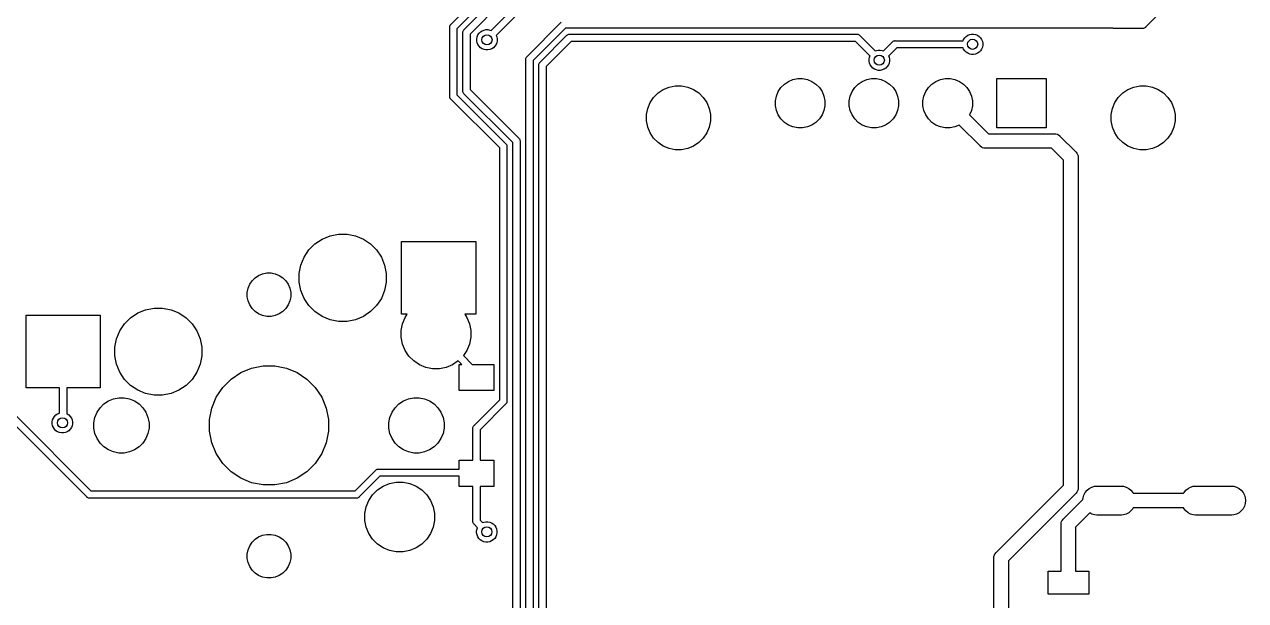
# Model space of a CAD drawing. Extents: x 70 to 347, y -163 to -55.
# Drawn here: x 305.08 to 347.12, y -111.51 to -91.69 of the extents above; entities that cross this region are included whole.
import ezdxf

# ---------------------------------------------------------------- set-up
doc = ezdxf.new("R2010")
doc.units = 0
doc.layers.add('BLACK', color=7, linetype='CONTINUOUS')

msp = doc.modelspace()

# ---------------------------------------------------------------- linework, layer by layer
at = {"layer": 'BLACK', "linetype": 'CONTINUOUS'}
for p, q in [((346.758, -88.7027), (343.677, -91.784)), ((319.761, -91.691), (321.189, -90.2632)), ((321.334, -90.4722), (319.97, -91.8355)), ((320.211, -91.8774), (321.376, -90.7132)), ((321.52, -90.9223), (320.42, -92.0219)), ((321.146, -91.897), (321.88, -91.1632)), ((322.025, -91.3723), (321.323, -92.0738)), ((322.381, -92.7889), (323.557, -91.6132)), ((319.72, -91.7837), (319.721, -91.7759)), ((319.72, -91.7898), (319.72, -91.7837)), ((319.72, -94.1599), (319.72, -91.7898)), ((319.721, -91.7759), (319.722, -91.7592)), ((319.722, -91.7592), (319.723, -91.7552)), ((319.723, -91.7552), (319.729, -91.7356)), ((319.729, -91.7356), (319.741, -91.7139)), ((319.741, -91.7139), (319.753, -91.6997)), ((319.753, -91.6997), (319.757, -91.6949)), ((319.753, -91.6997), (319.753, -91.6997)), ((319.757, -91.6949), (319.761, -91.691)), ((319.97, -91.8355), (319.97, -94.1143)), ((320.17, -91.9701), (320.172, -91.9456)), ((320.17, -91.9762), (320.17, -91.9701)), ((320.17, -93.9735), (320.17, -91.9762)), ((320.172, -91.9456), (320.179, -91.922)), ((320.179, -91.922), (320.191, -91.9003)), ((320.191, -91.9003), (320.203, -91.8861)), ((320.203, -91.8861), (320.207, -91.8813)), ((320.203, -91.8861), (320.203, -91.8861)), ((320.207, -91.8813), (320.211, -91.8774)), ((320.42, -92.0219), (320.42, -93.9279)), ((320.667, -92.1146), (320.693, -92.0509)), ((320.693, -92.0509), (320.732, -91.9936)), ((320.732, -91.9936), (320.78, -91.9448)), ((320.78, -91.9448), (320.838, -91.9065)), ((320.838, -91.9065), (320.901, -91.8802)), ((320.901, -91.8802), (320.969, -91.8667)), ((320.969, -91.8667), (321.038, -91.8667)), ((321.038, -91.8667), (321.105, -91.8802)), ((321.105, -91.8802), (321.146, -91.897)), ((321.323, -92.0738), (321.34, -92.1146)), ((323.702, -91.8223), (322.59, -92.9334)), ((322.831, -92.9883), (323.756, -92.0632)), ((342.569, -91.8223), (323.702, -91.8223)), ((323.756, -92.0632), (323.76, -92.0585)), ((323.76, -92.0585), (323.77, -92.0509)), ((323.77, -92.0509), (323.779, -92.0428)), ((323.779, -92.0428), (323.801, -92.0312)), ((323.801, -92.0312), (323.825, -92.0241)), ((323.825, -92.0241), (323.843, -92.0223)), ((323.843, -92.0223), (323.849, -92.0217)), ((323.843, -92.0223), (323.843, -92.0223)), ((323.849, -92.0217), (323.855, -92.0223)), ((323.855, -92.0223), (333.438, -92.0223)), ((333.438, -92.0223), (333.444, -92.0217)), ((333.444, -92.0217), (333.45, -92.0223)), ((333.45, -92.0223), (333.45, -92.0223)), ((333.45, -92.0223), (333.468, -92.0241)), ((333.468, -92.0241), (333.471, -92.025)), ((333.471, -92.025), (333.738, -92.025)), ((333.738, -92.025), (333.744, -92.0244)), ((333.744, -92.0244), (333.75, -92.025)), ((333.75, -92.025), (333.75, -92.025)), ((333.75, -92.025), (333.768, -92.0268)), ((333.768, -92.0268), (333.792, -92.034)), ((333.792, -92.034), (333.814, -92.0456)), ((333.814, -92.0456), (333.833, -92.0612)), ((333.833, -92.0612), (333.837, -92.066)), ((333.837, -92.066), (334.37, -92.5988)), ((337.503, -92.1004), (337.56, -92.0621)), ((337.56, -92.0621), (337.624, -92.0357)), ((337.624, -92.0357), (337.692, -92.0223)), ((337.692, -92.0223), (337.761, -92.0223)), ((337.761, -92.0223), (337.828, -92.0357)), ((337.828, -92.0357), (337.892, -92.0621)), ((337.892, -92.0621), (337.949, -92.1004)), ((342.572, -91.8232), (342.569, -91.8223)), ((342.59, -91.825), (342.572, -91.8232)), ((342.596, -91.8256), (342.59, -91.825)), ((342.59, -91.825), (342.59, -91.825)), ((342.603, -91.825), (342.596, -91.8256)), ((343.578, -91.825), (342.603, -91.825)), ((343.584, -91.8256), (343.578, -91.825)), ((343.59, -91.825), (343.584, -91.8256)), ((343.608, -91.8232), (343.59, -91.825)), ((343.59, -91.825), (343.59, -91.825)), ((343.632, -91.816), (343.608, -91.8232)), ((343.654, -91.8044), (343.632, -91.816)), ((343.673, -91.7888), (343.654, -91.8044)), ((343.677, -91.784), (343.673, -91.7888)), ((320.653, -92.1822), (320.667, -92.1146)), ((320.653, -92.2512), (320.653, -92.1822)), ((320.667, -92.3188), (320.653, -92.2512)), ((320.693, -92.3825), (320.667, -92.3188)), ((320.732, -92.4398), (320.693, -92.3825)), ((320.78, -92.4886), (320.732, -92.4398)), ((320.838, -92.5269), (320.78, -92.4886)), ((321.227, -92.4886), (321.169, -92.5269)), ((321.275, -92.4398), (321.227, -92.4886)), ((321.314, -92.3825), (321.275, -92.4398)), ((321.34, -92.3188), (321.314, -92.3825)), ((321.34, -92.1146), (321.353, -92.1822)), ((321.353, -92.2512), (321.34, -92.3188)), ((321.353, -92.1822), (321.353, -92.2512)), ((323.901, -92.2723), (323.04, -93.1328)), ((333.419, -92.2723), (323.901, -92.2723)), ((333.422, -92.2732), (333.419, -92.2723)), ((333.44, -92.275), (333.422, -92.2732)), ((333.446, -92.2756), (333.44, -92.275)), ((333.44, -92.275), (333.44, -92.275)), ((333.453, -92.275), (333.446, -92.2756)), ((333.692, -92.275), (333.453, -92.275)), ((334.193, -92.7756), (333.692, -92.275)), ((334.655, -92.5988), (334.966, -92.2882)), ((335.11, -92.4973), (334.832, -92.7756)), ((334.966, -92.2882), (334.97, -92.2835)), ((334.97, -92.2835), (334.979, -92.2756)), ((334.979, -92.2756), (334.989, -92.2678)), ((334.989, -92.2678), (335.011, -92.2562)), ((335.011, -92.2562), (335.034, -92.2491)), ((335.034, -92.2491), (335.052, -92.2473)), ((335.052, -92.2473), (335.059, -92.2467)), ((335.052, -92.2473), (335.052, -92.2473)), ((335.059, -92.2467), (335.065, -92.2473)), ((335.065, -92.2473), (337.399, -92.2473)), ((337.399, -92.4973), (335.11, -92.4973)), ((337.399, -92.2473), (337.416, -92.2065)), ((337.416, -92.5381), (337.399, -92.4973)), ((337.416, -92.2065), (337.454, -92.1492)), ((337.454, -92.1492), (337.503, -92.1004)), ((337.949, -92.1004), (337.998, -92.1492)), ((337.998, -92.1492), (338.036, -92.2065)), ((338.036, -92.2065), (338.063, -92.2702)), ((338.063, -92.4744), (338.036, -92.5381)), ((338.063, -92.2702), (338.076, -92.3378)), ((338.076, -92.4067), (338.063, -92.4744)), ((338.076, -92.3378), (338.076, -92.4067)), ((320.901, -92.5533), (320.838, -92.5269)), ((320.969, -92.5667), (320.901, -92.5533)), ((321.038, -92.5667), (320.969, -92.5667)), ((321.105, -92.5533), (321.038, -92.5667)), ((321.169, -92.5269), (321.105, -92.5533)), ((322.34, -92.8755), (322.342, -92.8571)), ((322.34, -92.8816), (322.34, -92.8755)), ((322.34, -92.8755), (322.34, -92.8755)), ((322.34, -92.8878), (322.34, -92.8816)), ((322.34, -131.506), (322.34, -92.8878)), ((322.342, -92.8571), (322.349, -92.8336)), ((322.349, -92.8336), (322.361, -92.8119)), ((322.361, -92.8119), (322.377, -92.7928)), ((322.377, -92.7928), (322.381, -92.7889)), ((334.162, -92.884), (334.176, -92.8164)), ((334.162, -92.9529), (334.162, -92.884)), ((334.176, -92.8164), (334.193, -92.7756)), ((334.37, -92.5988), (334.41, -92.5819)), ((334.41, -92.5819), (334.478, -92.5684)), ((334.478, -92.5684), (334.547, -92.5684)), ((334.547, -92.5684), (334.614, -92.5819)), ((334.614, -92.5819), (334.655, -92.5988)), ((334.832, -92.7756), (334.849, -92.8164)), ((334.849, -92.8164), (334.862, -92.884)), ((334.862, -92.884), (334.862, -92.9529)), ((337.454, -92.5954), (337.416, -92.5381)), ((337.503, -92.6441), (337.454, -92.5954)), ((337.56, -92.6824), (337.503, -92.6441)), ((337.624, -92.7088), (337.56, -92.6824)), ((337.692, -92.7223), (337.624, -92.7088)), ((337.761, -92.7223), (337.692, -92.7223)), ((337.828, -92.7088), (337.761, -92.7223)), ((337.892, -92.6824), (337.828, -92.7088)), ((337.949, -92.6441), (337.892, -92.6824)), ((337.998, -92.5954), (337.949, -92.6441)), ((338.036, -92.5381), (337.998, -92.5954)), ((322.59, -92.9334), (322.59, -131.46)), ((322.79, -93.0749), (322.792, -93.0565)), ((322.79, -93.081), (322.79, -93.0749)), ((322.79, -93.0749), (322.79, -93.0749)), ((322.79, -93.0871), (322.79, -93.081)), ((322.79, -131.32), (322.79, -93.0871)), ((322.792, -93.0565), (322.799, -93.033)), ((322.799, -93.033), (322.811, -93.0112)), ((322.811, -93.0112), (322.827, -92.9922)), ((322.827, -92.9922), (322.831, -92.9883)), ((323.04, -93.1328), (323.04, -131.274)), ((334.176, -93.0205), (334.162, -92.9529)), ((334.202, -93.0842), (334.176, -93.0205)), ((334.241, -93.1416), (334.202, -93.0842)), ((334.289, -93.1903), (334.241, -93.1416)), ((334.347, -93.2286), (334.289, -93.1903)), ((334.41, -93.255), (334.347, -93.2286)), ((334.478, -93.2684), (334.41, -93.255)), ((334.547, -93.2684), (334.478, -93.2684)), ((334.614, -93.255), (334.547, -93.2684)), ((334.678, -93.2286), (334.614, -93.255)), ((334.736, -93.1903), (334.678, -93.2286)), ((334.784, -93.1416), (334.736, -93.1903)), ((334.823, -93.0842), (334.784, -93.1416)), ((334.849, -93.0205), (334.823, -93.0842)), ((334.862, -92.9529), (334.849, -93.0205)), ((331.126, -93.8582), (331.245, -93.7398)), ((331.245, -93.7398), (331.384, -93.6467)), ((331.384, -93.6467), (331.538, -93.5827)), ((331.538, -93.5827), (331.703, -93.55)), ((331.703, -93.55), (331.87, -93.55)), ((331.87, -93.55), (332.034, -93.5827)), ((332.034, -93.5827), (332.189, -93.6467)), ((332.189, -93.6467), (332.328, -93.7398)), ((332.328, -93.7398), (332.447, -93.8582)), ((333.666, -93.8582), (333.785, -93.7398)), ((333.785, -93.7398), (333.924, -93.6467)), ((333.924, -93.6467), (334.078, -93.5827)), ((334.078, -93.5827), (334.243, -93.55)), ((334.243, -93.55), (334.41, -93.55)), ((334.41, -93.55), (334.574, -93.5827)), ((334.574, -93.5827), (334.729, -93.6467)), ((334.729, -93.6467), (334.868, -93.7398)), ((334.868, -93.7398), (334.987, -93.8582)), ((336.206, -93.8582), (336.325, -93.7398)), ((336.325, -93.7398), (336.464, -93.6467)), ((336.464, -93.6467), (336.618, -93.5827)), ((336.618, -93.5827), (336.783, -93.55)), ((336.783, -93.55), (336.95, -93.55)), ((336.95, -93.55), (337.114, -93.5827)), ((337.114, -93.5827), (337.269, -93.6467)), ((337.269, -93.6467), (337.408, -93.7398)), ((337.408, -93.7398), (337.527, -93.8582)), ((338.556, -95.25), (338.556, -93.55)), ((338.556, -93.55), (340.256, -93.55)), ((340.256, -93.55), (340.256, -95.25)), ((319.72, -94.166), (319.72, -94.1599)), ((319.72, -94.1722), (319.72, -94.166)), ((319.722, -94.1905), (319.72, -94.1722)), ((319.72, -94.1722), (319.72, -94.1722)), ((319.97, -94.1143), (321.649, -95.7933)), ((320.17, -93.9796), (320.17, -93.9735)), ((320.17, -93.9858), (320.17, -93.9796)), ((320.172, -94.0041), (320.17, -93.9858)), ((320.17, -93.9858), (320.17, -93.9858)), ((320.179, -94.0277), (320.172, -94.0041)), ((320.191, -94.0494), (320.179, -94.0277)), ((320.207, -94.0685), (320.191, -94.0494)), ((320.211, -94.0724), (320.207, -94.0685)), ((321.89, -95.7514), (320.211, -94.0724)), ((320.42, -93.9279), (322.099, -95.6069)), ((326.742, -94.1988), (326.895, -94.0456)), ((326.895, -94.0456), (327.075, -93.9252)), ((327.075, -93.9252), (327.276, -93.8423)), ((327.276, -93.8423), (327.488, -93.8)), ((327.488, -93.8), (327.705, -93.8)), ((327.705, -93.8), (327.917, -93.8423)), ((327.917, -93.8423), (328.117, -93.9252)), ((328.117, -93.9252), (328.298, -94.0456)), ((328.298, -94.0456), (328.451, -94.1988)), ((330.936, -94.3163), (330.969, -94.1521)), ((330.969, -94.1521), (331.033, -93.9974)), ((331.033, -93.9974), (331.126, -93.8582)), ((332.447, -93.8582), (332.54, -93.9974)), ((332.54, -93.9974), (332.604, -94.1521)), ((332.604, -94.1521), (332.636, -94.3163)), ((333.476, -94.3163), (333.509, -94.1521)), ((333.509, -94.1521), (333.573, -93.9974)), ((333.573, -93.9974), (333.666, -93.8582)), ((334.987, -93.8582), (335.08, -93.9974)), ((335.08, -93.9974), (335.144, -94.1521)), ((335.144, -94.1521), (335.176, -94.3163)), ((336.016, -94.3163), (336.049, -94.1521)), ((336.049, -94.1521), (336.113, -93.9974)), ((336.113, -93.9974), (336.206, -93.8582)), ((337.527, -93.8582), (337.62, -93.9974)), ((337.62, -93.9974), (337.684, -94.1521)), ((337.684, -94.1521), (337.716, -94.3163)), ((342.742, -94.1988), (342.895, -94.0456)), ((342.895, -94.0456), (343.075, -93.9252)), ((343.075, -93.9252), (343.276, -93.8423)), ((343.276, -93.8423), (343.488, -93.8)), ((343.488, -93.8), (343.705, -93.8)), ((343.705, -93.8), (343.917, -93.8423)), ((343.917, -93.8423), (344.117, -93.9252)), ((344.117, -93.9252), (344.298, -94.0456)), ((344.298, -94.0456), (344.451, -94.1988)), ((319.729, -94.2141), (319.722, -94.1905)), ((319.741, -94.2358), (319.729, -94.2141)), ((319.753, -94.2501), (319.741, -94.2358)), ((319.757, -94.2549), (319.753, -94.2501)), ((319.761, -94.2588), (319.757, -94.2549)), ((321.44, -95.9378), (319.761, -94.2588)), ((326.496, -94.7917), (326.539, -94.5791)), ((326.539, -94.5791), (326.622, -94.379)), ((326.622, -94.379), (326.742, -94.1988)), ((328.451, -94.1988), (328.571, -94.379)), ((328.571, -94.379), (328.654, -94.5791)), ((328.654, -94.5791), (328.696, -94.7917)), ((330.936, -94.4837), (330.936, -94.3163)), ((330.969, -94.6479), (330.936, -94.4837)), ((332.636, -94.4837), (332.604, -94.6479)), ((332.636, -94.3163), (332.636, -94.4837)), ((333.476, -94.4837), (333.476, -94.3163)), ((333.509, -94.6479), (333.476, -94.4837)), ((335.176, -94.4837), (335.144, -94.6479)), ((335.176, -94.3163), (335.176, -94.4837)), ((336.016, -94.4837), (336.016, -94.3163)), ((336.049, -94.6479), (336.016, -94.4837)), ((337.716, -94.4837), (337.684, -94.6479)), ((337.716, -94.3163), (337.716, -94.4837)), ((342.496, -94.7917), (342.539, -94.5791)), ((342.539, -94.5791), (342.622, -94.379)), ((342.622, -94.379), (342.742, -94.1988)), ((344.451, -94.1988), (344.571, -94.379)), ((344.571, -94.379), (344.654, -94.5791)), ((344.654, -94.5791), (344.696, -94.7917)), ((326.496, -95.0083), (326.496, -94.7917)), ((326.539, -95.2209), (326.496, -95.0083)), ((328.696, -95.0083), (328.654, -95.2209)), ((328.696, -94.7917), (328.696, -95.0083)), ((331.033, -94.8026), (330.969, -94.6479)), ((331.126, -94.9418), (331.033, -94.8026)), ((331.245, -95.0602), (331.126, -94.9418)), ((332.447, -94.9418), (332.328, -95.0602)), ((332.54, -94.8026), (332.447, -94.9418)), ((332.604, -94.6479), (332.54, -94.8026)), ((333.573, -94.8026), (333.509, -94.6479)), ((333.666, -94.9418), (333.573, -94.8026)), ((333.785, -95.0602), (333.666, -94.9418)), ((334.987, -94.9418), (334.868, -95.0602)), ((335.08, -94.8026), (334.987, -94.9418)), ((335.144, -94.6479), (335.08, -94.8026)), ((336.113, -94.8026), (336.049, -94.6479)), ((336.206, -94.9418), (336.113, -94.8026)), ((336.325, -95.0602), (336.206, -94.9418)), ((337.684, -94.6479), (337.621, -94.8006)), ((337.621, -94.8006), (338.27, -95.45)), ((342.496, -95.0083), (342.496, -94.7917)), ((342.539, -95.2209), (342.496, -95.0083)), ((344.696, -95.0083), (344.654, -95.2209)), ((344.696, -94.7917), (344.696, -95.0083)), ((326.622, -95.421), (326.539, -95.2209)), ((326.742, -95.6012), (326.622, -95.421)), ((328.571, -95.421), (328.451, -95.6012)), ((328.654, -95.2209), (328.571, -95.421)), ((331.384, -95.1533), (331.245, -95.0602)), ((331.538, -95.2173), (331.384, -95.1533)), ((331.703, -95.25), (331.538, -95.2173)), ((331.87, -95.25), (331.703, -95.25)), ((332.034, -95.2173), (331.87, -95.25)), ((332.189, -95.1533), (332.034, -95.2173)), ((332.328, -95.0602), (332.189, -95.1533)), ((333.924, -95.1533), (333.785, -95.0602)), ((334.078, -95.2173), (333.924, -95.1533)), ((334.243, -95.25), (334.078, -95.2173)), ((334.41, -95.25), (334.243, -95.25)), ((334.574, -95.2173), (334.41, -95.25)), ((334.729, -95.1533), (334.574, -95.2173)), ((334.868, -95.0602), (334.729, -95.1533)), ((336.464, -95.1533), (336.325, -95.0602)), ((336.618, -95.2173), (336.464, -95.1533)), ((336.783, -95.25), (336.618, -95.2173)), ((336.95, -95.25), (336.783, -95.25)), ((337.114, -95.2173), (336.95, -95.25)), ((337.267, -95.1541), (337.114, -95.2173)), ((337.981, -95.8681), (337.267, -95.1541)), ((338.27, -95.45), (340.535, -95.45)), ((340.256, -95.25), (338.556, -95.25)), ((340.535, -95.45), (340.547, -95.4488)), ((340.547, -95.4488), (340.56, -95.45)), ((340.56, -95.45), (340.596, -95.4536)), ((342.622, -95.421), (342.539, -95.2209)), ((342.742, -95.6012), (342.622, -95.421)), ((344.571, -95.421), (344.451, -95.6012)), ((344.654, -95.2209), (344.571, -95.421)), ((321.649, -95.7933), (321.654, -95.7972)), ((321.654, -95.7972), (321.658, -95.8019)), ((321.658, -95.8019), (321.67, -95.8162)), ((321.67, -95.8162), (321.681, -95.8379)), ((321.681, -95.8379), (321.689, -95.8615)), ((321.689, -95.8615), (321.69, -95.8799)), ((321.89, -123.662), (321.89, -95.7514)), ((322.099, -95.6069), (322.104, -95.6108)), ((322.104, -95.6108), (322.108, -95.6155)), ((322.108, -95.6155), (322.12, -95.6298)), ((322.12, -95.6298), (322.131, -95.6508)), ((322.131, -95.6508), (322.131, -95.6515)), ((322.131, -95.6515), (322.139, -95.6751)), ((322.139, -95.6751), (322.14, -95.6935)), ((322.14, -95.6935), (322.14, -95.6935)), ((322.14, -95.6935), (322.141, -95.6996)), ((322.141, -95.6996), (322.14, -95.7057)), ((322.14, -95.7057), (322.14, -123.708)), ((326.895, -95.7544), (326.742, -95.6012)), ((327.075, -95.8748), (326.895, -95.7544)), ((328.298, -95.7544), (328.117, -95.8748)), ((328.451, -95.6012), (328.298, -95.7544)), ((337.989, -95.8776), (337.981, -95.8681)), ((340.596, -95.4536), (340.644, -95.4679)), ((340.644, -95.4679), (340.687, -95.4911)), ((340.687, -95.4911), (340.725, -95.5224)), ((340.725, -95.5224), (340.733, -95.5319)), ((340.733, -95.5319), (341.276, -96.0745)), ((342.895, -95.7544), (342.742, -95.6012)), ((343.075, -95.8748), (342.895, -95.7544)), ((344.298, -95.7544), (344.117, -95.8748)), ((344.451, -95.6012), (344.298, -95.7544)), ((321.44, -104.605), (321.44, -95.9378)), ((321.69, -95.8799), (321.69, -95.8799)), ((321.69, -95.8799), (321.691, -95.886)), ((321.691, -95.886), (321.69, -95.8921)), ((321.69, -95.8921), (321.69, -104.65)), ((327.276, -95.9577), (327.075, -95.8748)), ((327.488, -96), (327.276, -95.9577)), ((327.705, -96), (327.488, -96)), ((327.917, -95.9577), (327.705, -96)), ((328.117, -95.8748), (327.917, -95.9577)), ((338.027, -95.9089), (337.989, -95.8776)), ((338.056, -95.9246), (338.027, -95.9089)), ((338.07, -95.9321), (338.056, -95.9246)), ((338.117, -95.9464), (338.07, -95.9321)), ((338.166, -95.9512), (338.117, -95.9464)), ((338.179, -95.95), (338.166, -95.9512)), ((340.444, -95.95), (338.179, -95.95)), ((340.857, -96.3635), (340.444, -95.95)), ((341.276, -96.0745), (341.285, -96.0823)), ((341.285, -96.0823), (341.316, -96.1204)), ((341.316, -96.1204), (341.339, -96.1638)), ((341.339, -96.1638), (341.354, -96.211)), ((341.354, -96.211), (341.357, -96.2477)), ((341.357, -96.2477), (341.359, -96.26)), ((341.359, -96.26), (341.357, -96.2722)), ((341.357, -96.2722), (341.357, -107.632)), ((343.276, -95.9577), (343.075, -95.8748)), ((343.488, -96), (343.276, -95.9577)), ((343.705, -96), (343.488, -96)), ((343.917, -95.9577), (343.705, -96)), ((344.117, -95.8748), (343.917, -95.9577)), ((340.857, -107.541), (340.857, -96.3635)), ((315.08, -99.2411), (315.326, -99.0769)), ((315.326, -99.0769), (315.599, -98.9638)), ((315.599, -98.9638), (315.889, -98.9062)), ((315.889, -98.9062), (316.184, -98.9062)), ((316.184, -98.9062), (316.474, -98.9638)), ((316.474, -98.9638), (316.747, -99.0769)), ((316.747, -99.0769), (316.993, -99.2411)), ((318.064, -101.656), (318.064, -99.1562)), ((318.064, -99.1562), (320.614, -99.1562)), ((320.614, -99.1562), (320.614, -101.656)), ((314.707, -99.6957), (314.871, -99.45)), ((314.871, -99.45), (315.08, -99.2411)), ((316.993, -99.2411), (317.202, -99.45)), ((317.202, -99.45), (317.366, -99.6957)), ((314.537, -100.258), (314.594, -99.9687)), ((314.594, -99.9687), (314.707, -99.6957)), ((317.366, -99.6957), (317.479, -99.9687)), ((317.479, -99.9687), (317.537, -100.258)), ((312.914, -100.508), (313.018, -100.404)), ((313.018, -100.404), (313.141, -100.322)), ((313.141, -100.322), (313.278, -100.265)), ((313.278, -100.265), (313.423, -100.236)), ((313.423, -100.236), (313.57, -100.236)), ((313.57, -100.236), (313.715, -100.265)), ((313.715, -100.265), (313.852, -100.322)), ((313.852, -100.322), (313.975, -100.404)), ((313.975, -100.404), (314.079, -100.508)), ((314.537, -100.554), (314.537, -100.258)), ((317.537, -100.258), (317.537, -100.554)), ((312.747, -100.912), (312.775, -100.767)), ((312.747, -101.06), (312.747, -100.912)), ((312.775, -100.767), (312.832, -100.631)), ((312.832, -100.631), (312.914, -100.508)), ((314.079, -100.508), (314.161, -100.631)), ((314.161, -100.631), (314.218, -100.767)), ((314.218, -100.767), (314.247, -100.912)), ((314.247, -100.912), (314.247, -101.06)), ((314.594, -100.844), (314.537, -100.554)), ((314.707, -101.117), (314.594, -100.844)), ((317.479, -100.844), (317.366, -101.117)), ((317.537, -100.554), (317.479, -100.844)), ((312.775, -101.205), (312.747, -101.06)), ((312.832, -101.341), (312.775, -101.205)), ((314.218, -101.205), (314.161, -101.341)), ((314.247, -101.06), (314.218, -101.205)), ((314.871, -101.362), (314.707, -101.117)), ((317.366, -101.117), (317.202, -101.362)), ((305.137, -104.196), (305.137, -101.696)), ((305.137, -101.696), (307.687, -101.696)), ((307.687, -101.696), (307.687, -104.196)), ((308.73, -101.781), (308.976, -101.617)), ((308.976, -101.617), (309.249, -101.504)), ((309.249, -101.504), (309.539, -101.446)), ((309.539, -101.446), (309.834, -101.446)), ((309.834, -101.446), (310.124, -101.504)), ((310.124, -101.504), (310.397, -101.617)), ((310.397, -101.617), (310.643, -101.781)), ((312.914, -101.464), (312.832, -101.341)), ((313.018, -101.569), (312.914, -101.464)), ((313.141, -101.651), (313.018, -101.569)), ((313.278, -101.707), (313.141, -101.651)), ((313.423, -101.736), (313.278, -101.707)), ((313.57, -101.736), (313.423, -101.736)), ((313.715, -101.707), (313.57, -101.736)), ((313.852, -101.651), (313.715, -101.707)), ((313.975, -101.569), (313.852, -101.651)), ((314.079, -101.464), (313.975, -101.569)), ((314.161, -101.341), (314.079, -101.464)), ((315.08, -101.571), (314.871, -101.362)), ((315.326, -101.735), (315.08, -101.571)), ((315.599, -101.849), (315.326, -101.735)), ((316.747, -101.735), (316.474, -101.849)), ((316.993, -101.571), (316.747, -101.735)), ((317.202, -101.362), (316.993, -101.571)), ((318.258, -101.656), (318.064, -101.656)), ((318.183, -101.768), (318.258, -101.656)), ((320.614, -101.656), (320.235, -101.656)), ((320.235, -101.656), (320.31, -101.768)), ((308.357, -102.236), (308.521, -101.99)), ((308.521, -101.99), (308.73, -101.781)), ((310.643, -101.781), (310.852, -101.99)), ((310.852, -101.99), (311.016, -102.236)), ((315.889, -101.906), (315.599, -101.849)), ((316.184, -101.906), (315.889, -101.906)), ((316.474, -101.849), (316.184, -101.906)), ((318.047, -102.218), (318.093, -101.986)), ((318.093, -101.986), (318.183, -101.768)), ((320.31, -101.768), (320.4, -101.986)), ((320.4, -101.986), (320.447, -102.218)), ((308.187, -102.798), (308.244, -102.509)), ((308.244, -102.509), (308.357, -102.236)), ((311.016, -102.236), (311.129, -102.509)), ((311.129, -102.509), (311.187, -102.798)), ((318.047, -102.454), (318.047, -102.218)), ((318.093, -102.686), (318.047, -102.454)), ((320.447, -102.454), (320.4, -102.686)), ((320.447, -102.218), (320.447, -102.454)), ((308.187, -103.094), (308.187, -102.798)), ((311.187, -102.798), (311.187, -103.094)), ((318.183, -102.905), (318.093, -102.686)), ((318.314, -103.101), (318.183, -102.905)), ((320.31, -102.905), (320.19, -103.084)), ((320.4, -102.686), (320.31, -102.905)), ((308.244, -103.384), (308.187, -103.094)), ((308.357, -103.657), (308.244, -103.384)), ((311.129, -103.384), (311.016, -103.657)), ((311.187, -103.094), (311.129, -103.384)), ((312.899, -103.515), (313.295, -103.436)), ((313.295, -103.436), (313.698, -103.436)), ((313.698, -103.436), (314.095, -103.515)), ((318.482, -103.268), (318.314, -103.101)), ((318.678, -103.4), (318.482, -103.268)), ((318.897, -103.49), (318.678, -103.4)), ((319.815, -103.4), (319.597, -103.49)), ((320.012, -103.268), (319.815, -103.4)), ((320.016, -103.264), (320.012, -103.268)), ((320.139, -103.386), (320.016, -103.264)), ((320.04, -104.286), (320.04, -103.386)), ((320.04, -103.386), (320.139, -103.386)), ((320.19, -103.084), (320.492, -103.386)), ((320.492, -103.386), (321.24, -103.386)), ((321.24, -103.386), (321.24, -104.286)), ((308.521, -103.902), (308.357, -103.657)), ((311.016, -103.657), (310.852, -103.902)), ((312.19, -103.894), (312.526, -103.67)), ((312.526, -103.67), (312.899, -103.515)), ((314.095, -103.515), (314.468, -103.67)), ((314.468, -103.67), (314.803, -103.894)), ((319.128, -103.536), (318.897, -103.49)), ((319.365, -103.536), (319.128, -103.536)), ((319.597, -103.49), (319.365, -103.536)), ((306.287, -104.196), (305.137, -104.196)), ((306.287, -105.06), (306.287, -104.196)), ((307.687, -104.196), (306.537, -104.196)), ((306.537, -104.196), (306.537, -105.081)), ((308.73, -104.111), (308.521, -103.902)), ((308.976, -104.275), (308.73, -104.111)), ((309.249, -104.389), (308.976, -104.275)), ((310.397, -104.275), (310.124, -104.389)), ((310.643, -104.111), (310.397, -104.275)), ((310.852, -103.902), (310.643, -104.111)), ((311.68, -104.515), (311.904, -104.179)), ((311.904, -104.179), (312.19, -103.894)), ((314.803, -103.894), (315.089, -104.179)), ((315.089, -104.179), (315.313, -104.515)), ((307.811, -104.748), (307.967, -104.644)), ((307.967, -104.644), (308.139, -104.573)), ((308.139, -104.573), (308.323, -104.536)), ((308.323, -104.536), (308.51, -104.536)), ((308.51, -104.536), (308.694, -104.573)), ((308.694, -104.573), (308.867, -104.644)), ((308.867, -104.644), (309.022, -104.748)), ((309.539, -104.446), (309.249, -104.389)), ((309.834, -104.446), (309.539, -104.446)), ((310.124, -104.389), (309.834, -104.446)), ((311.525, -104.888), (311.68, -104.515)), ((315.313, -104.515), (315.468, -104.888)), ((317.971, -104.748), (318.127, -104.644)), ((318.127, -104.644), (318.299, -104.573)), ((318.299, -104.573), (318.483, -104.536)), ((318.483, -104.536), (318.67, -104.536)), ((318.67, -104.536), (318.854, -104.573)), ((318.854, -104.573), (319.027, -104.644)), ((319.027, -104.644), (319.182, -104.748)), ((321.24, -104.286), (320.04, -104.286)), ((320.556, -105.489), (321.44, -104.605)), ((321.689, -104.681), (321.681, -104.705)), ((321.69, -104.663), (321.689, -104.681)), ((321.69, -104.65), (321.691, -104.656)), ((321.691, -104.656), (321.69, -104.663)), ((321.69, -104.663), (321.69, -104.663)), ((306.161, -105.125), (306.219, -105.087)), ((306.219, -105.087), (306.283, -105.061)), ((306.283, -105.061), (306.287, -105.06)), ((306.537, -105.081), (306.55, -105.087)), ((306.55, -105.087), (306.608, -105.125)), ((307.503, -105.209), (307.575, -105.036)), ((307.575, -105.036), (307.679, -104.881)), ((307.679, -104.881), (307.811, -104.748)), ((309.022, -104.748), (309.155, -104.881)), ((309.155, -104.881), (309.258, -105.036)), ((309.258, -105.036), (309.33, -105.209)), ((311.447, -105.284), (311.525, -104.888)), ((315.468, -104.888), (315.547, -105.284)), ((317.663, -105.209), (317.735, -105.036)), ((317.735, -105.036), (317.839, -104.881)), ((317.839, -104.881), (317.971, -104.748)), ((319.182, -104.748), (319.315, -104.881)), ((319.315, -104.881), (319.418, -105.036)), ((319.418, -105.036), (319.49, -105.209)), ((321.649, -104.749), (320.765, -105.633)), ((321.654, -104.745), (321.649, -104.749)), ((321.658, -104.741), (321.654, -104.745)), ((321.67, -104.726), (321.658, -104.741)), ((321.681, -104.705), (321.67, -104.726)), ((321.681, -104.705), (321.681, -104.705)), ((307.219, -107.945), (304.63, -105.356)), ((304.774, -105.147), (307.363, -107.736)), ((306.035, -105.363), (306.048, -105.295)), ((306.035, -105.432), (306.035, -105.363)), ((306.048, -105.499), (306.035, -105.432)), ((306.048, -105.295), (306.074, -105.232)), ((306.074, -105.563), (306.048, -105.499)), ((306.074, -105.232), (306.113, -105.174)), ((306.113, -105.174), (306.161, -105.125)), ((306.608, -105.125), (306.656, -105.174)), ((306.656, -105.174), (306.695, -105.232)), ((306.695, -105.232), (306.721, -105.295)), ((306.721, -105.499), (306.695, -105.563)), ((306.721, -105.295), (306.735, -105.363)), ((306.735, -105.432), (306.721, -105.499)), ((306.735, -105.363), (306.735, -105.432)), ((307.467, -105.393), (307.503, -105.209)), ((307.467, -105.58), (307.467, -105.393)), ((309.33, -105.209), (309.367, -105.393)), ((309.367, -105.393), (309.367, -105.58)), ((311.447, -105.688), (311.447, -105.284)), ((315.547, -105.284), (315.547, -105.688)), ((317.627, -105.393), (317.663, -105.209)), ((317.627, -105.58), (317.627, -105.393)), ((319.49, -105.209), (319.527, -105.393)), ((319.527, -105.393), (319.527, -105.58)), ((320.517, -105.557), (320.524, -105.533)), ((320.524, -105.533), (320.536, -105.512)), ((320.536, -105.512), (320.548, -105.497)), ((320.548, -105.497), (320.552, -105.493)), ((320.548, -105.497), (320.548, -105.497)), ((320.552, -105.493), (320.556, -105.489)), ((306.113, -105.62), (306.074, -105.563)), ((306.161, -105.669), (306.113, -105.62)), ((306.219, -105.707), (306.161, -105.669)), ((306.283, -105.734), (306.219, -105.707)), ((306.35, -105.747), (306.283, -105.734)), ((306.419, -105.747), (306.35, -105.747)), ((306.487, -105.734), (306.419, -105.747)), ((306.55, -105.707), (306.487, -105.734)), ((306.608, -105.669), (306.55, -105.707)), ((306.656, -105.62), (306.608, -105.669)), ((306.695, -105.563), (306.656, -105.62)), ((307.503, -105.763), (307.467, -105.58)), ((307.575, -105.936), (307.503, -105.763)), ((307.679, -106.092), (307.575, -105.936)), ((309.258, -105.936), (309.155, -106.092)), ((309.33, -105.763), (309.258, -105.936)), ((309.367, -105.58), (309.33, -105.763)), ((311.525, -106.084), (311.447, -105.688)), ((315.547, -105.688), (315.468, -106.084)), ((317.663, -105.763), (317.627, -105.58)), ((317.735, -105.936), (317.663, -105.763)), ((317.839, -106.092), (317.735, -105.936)), ((319.418, -105.936), (319.315, -106.092)), ((319.49, -105.763), (319.418, -105.936)), ((319.527, -105.58), (319.49, -105.763)), ((320.515, -105.581), (320.517, -105.557)), ((320.515, -105.588), (320.515, -105.581)), ((320.515, -106.686), (320.515, -105.588)), ((320.765, -105.633), (320.765, -106.686)), ((307.811, -106.224), (307.679, -106.092)), ((307.967, -106.328), (307.811, -106.224)), ((308.139, -106.4), (307.967, -106.328)), ((308.867, -106.328), (308.694, -106.4)), ((309.022, -106.224), (308.867, -106.328)), ((309.155, -106.092), (309.022, -106.224)), ((311.68, -106.457), (311.525, -106.084)), ((315.468, -106.084), (315.313, -106.457)), ((317.971, -106.224), (317.839, -106.092)), ((318.127, -106.328), (317.971, -106.224)), ((318.299, -106.4), (318.127, -106.328)), ((319.027, -106.328), (318.854, -106.4)), ((319.182, -106.224), (319.027, -106.328)), ((319.315, -106.092), (319.182, -106.224)), ((308.323, -106.436), (308.139, -106.4)), ((308.51, -106.436), (308.323, -106.436)), ((308.694, -106.4), (308.51, -106.436)), ((311.904, -106.793), (311.68, -106.457)), ((312.19, -107.079), (311.904, -106.793)), ((315.089, -106.793), (314.803, -107.079)), ((315.313, -106.457), (315.089, -106.793)), ((318.483, -106.436), (318.299, -106.4)), ((318.67, -106.436), (318.483, -106.436)), ((318.854, -106.4), (318.67, -106.436)), ((320.04, -106.986), (320.04, -106.686)), ((320.04, -106.686), (320.515, -106.686)), ((320.765, -106.686), (321.24, -106.686)), ((321.24, -106.686), (321.24, -107.586)), ((312.526, -107.303), (312.19, -107.079)), ((314.803, -107.079), (314.468, -107.303)), ((316.463, -107.736), (317.172, -107.027)), ((317.172, -107.027), (317.176, -107.022)), ((317.176, -107.022), (317.183, -107.016)), ((317.183, -107.016), (317.195, -107.007)), ((317.195, -107.007), (317.217, -106.995)), ((317.217, -106.995), (317.24, -106.988)), ((317.217, -106.995), (317.217, -106.995)), ((317.24, -106.988), (317.258, -106.986)), ((317.258, -106.986), (317.258, -106.986)), ((317.258, -106.986), (317.265, -106.986)), ((317.265, -106.986), (317.271, -106.986)), ((317.271, -106.986), (320.04, -106.986)), ((312.899, -107.457), (312.526, -107.303)), ((313.295, -107.536), (312.899, -107.457)), ((313.698, -107.536), (313.295, -107.536)), ((314.095, -107.457), (313.698, -107.536)), ((314.468, -107.303), (314.095, -107.457)), ((317.316, -107.236), (316.607, -107.945)), ((317.232, -107.704), (317.428, -107.573)), ((320.04, -107.236), (317.316, -107.236)), ((317.428, -107.573), (317.647, -107.482)), ((317.647, -107.482), (317.878, -107.436)), ((317.878, -107.436), (318.115, -107.436)), ((318.115, -107.436), (318.347, -107.482)), ((318.347, -107.482), (318.565, -107.573)), ((318.565, -107.573), (318.762, -107.704)), ((320.04, -107.586), (320.04, -107.236)), ((320.515, -107.586), (320.04, -107.586)), ((320.515, -108.788), (320.515, -107.586)), ((321.24, -107.586), (320.765, -107.586)), ((320.765, -107.586), (320.765, -108.742)), ((338.538, -109.86), (340.857, -107.541)), ((341.357, -107.632), (341.359, -107.644)), ((341.359, -107.644), (341.357, -107.656)), ((341.742, -107.656), (341.829, -107.609)), ((341.829, -107.609), (341.924, -107.581)), ((341.924, -107.581), (341.997, -107.573)), ((341.997, -107.573), (342.846, -107.573)), ((342.846, -107.573), (342.92, -107.581)), ((342.92, -107.581), (343.014, -107.609)), ((343.014, -107.609), (343.101, -107.656)), ((345.142, -107.656), (345.229, -107.609)), ((345.229, -107.609), (345.324, -107.581)), ((345.324, -107.581), (345.397, -107.573)), ((345.397, -107.573), (346.646, -107.573)), ((346.646, -107.573), (346.72, -107.581)), ((346.72, -107.581), (346.814, -107.609)), ((346.814, -107.609), (346.901, -107.656)), ((307.223, -107.95), (307.219, -107.945)), ((307.228, -107.954), (307.223, -107.95)), ((307.239, -107.964), (307.228, -107.954)), ((307.228, -107.954), (307.228, -107.954)), ((307.242, -107.966), (307.239, -107.964)), ((307.264, -107.977), (307.242, -107.966)), ((307.287, -107.984), (307.264, -107.977)), ((307.305, -107.986), (307.287, -107.984)), ((307.312, -107.987), (307.305, -107.986)), ((307.305, -107.986), (307.305, -107.986)), ((307.318, -107.986), (307.312, -107.987)), ((316.508, -107.986), (307.318, -107.986)), ((307.363, -107.736), (316.463, -107.736)), ((316.515, -107.987), (316.508, -107.986)), ((316.521, -107.986), (316.515, -107.987)), ((316.539, -107.984), (316.521, -107.986)), ((316.521, -107.986), (316.521, -107.986)), ((316.563, -107.977), (316.539, -107.984)), ((316.584, -107.966), (316.563, -107.977)), ((316.603, -107.95), (316.584, -107.966)), ((316.607, -107.945), (316.603, -107.95)), ((316.933, -108.068), (317.064, -107.871)), ((317.064, -107.871), (317.232, -107.704)), ((318.762, -107.704), (318.929, -107.871)), ((318.929, -107.871), (319.06, -108.068)), ((341.276, -107.83), (338.956, -110.149)), ((340.854, -108.7), (341.524, -108.03)), ((341.285, -107.822), (341.276, -107.83)), ((341.316, -107.784), (341.285, -107.822)), ((341.339, -107.74), (341.316, -107.784)), ((341.354, -107.693), (341.339, -107.74)), ((341.357, -107.656), (341.354, -107.693)), ((341.357, -107.656), (341.357, -107.656)), ((341.524, -108.03), (341.529, -107.975)), ((341.529, -107.975), (341.557, -107.881)), ((341.557, -107.881), (341.604, -107.794)), ((341.604, -107.794), (341.666, -107.718)), ((341.666, -107.718), (341.742, -107.656)), ((343.101, -107.656), (343.177, -107.718)), ((343.177, -107.718), (343.239, -107.794)), ((343.239, -107.794), (343.255, -107.823)), ((343.255, -107.823), (344.988, -107.823)), ((344.988, -107.823), (345.004, -107.794)), ((345.004, -107.794), (345.066, -107.718)), ((345.066, -107.718), (345.142, -107.656)), ((346.901, -107.656), (346.977, -107.718)), ((346.977, -107.718), (347.039, -107.794)), ((347.039, -107.794), (347.086, -107.881)), ((347.086, -107.881), (347.114, -107.975)), ((347.114, -107.975), (347.124, -108.073)), ((316.797, -108.518), (316.843, -108.286)), ((316.843, -108.286), (316.933, -108.068)), ((319.06, -108.068), (319.15, -108.286)), ((319.15, -108.286), (319.197, -108.518)), ((343.177, -108.429), (343.101, -108.491)), ((343.239, -108.353), (343.177, -108.429)), ((343.255, -108.323), (343.239, -108.353)), ((344.988, -108.323), (343.255, -108.323)), ((345.004, -108.353), (344.988, -108.323)), ((345.066, -108.429), (345.004, -108.353)), ((345.142, -108.491), (345.066, -108.429)), ((346.977, -108.429), (346.901, -108.491)), ((347.039, -108.353), (346.977, -108.429)), ((347.086, -108.266), (347.039, -108.353)), ((347.114, -108.171), (347.086, -108.266)), ((347.124, -108.073), (347.114, -108.171)), ((316.797, -108.754), (316.797, -108.518)), ((316.843, -108.986), (316.797, -108.754)), ((319.197, -108.754), (319.15, -108.986)), ((319.197, -108.518), (319.197, -108.754)), ((320.515, -108.794), (320.515, -108.788)), ((320.517, -108.818), (320.515, -108.794)), ((320.524, -108.842), (320.517, -108.818)), ((320.536, -108.864), (320.524, -108.842)), ((320.548, -108.878), (320.536, -108.864)), ((320.552, -108.883), (320.548, -108.878)), ((320.556, -108.887), (320.552, -108.883)), ((320.677, -109.007), (320.556, -108.887)), ((320.765, -108.742), (320.854, -108.83)), ((320.854, -108.83), (320.894, -108.813)), ((320.894, -108.813), (320.962, -108.8)), ((320.962, -108.8), (321.031, -108.8)), ((321.031, -108.8), (321.098, -108.813)), ((321.098, -108.813), (321.162, -108.84)), ((321.162, -108.84), (321.22, -108.878)), ((321.22, -108.878), (321.268, -108.927)), ((340.77, -108.885), (340.775, -108.836)), ((340.772, -108.897), (340.77, -108.885)), ((340.772, -110.498), (340.772, -108.897)), ((340.775, -108.836), (340.79, -108.789)), ((340.79, -108.789), (340.813, -108.745)), ((340.813, -108.745), (340.817, -108.741)), ((340.817, -108.741), (340.844, -108.707)), ((340.844, -108.707), (340.854, -108.7)), ((341.76, -108.5), (341.272, -108.989)), ((341.829, -108.538), (341.76, -108.5)), ((341.924, -108.566), (341.829, -108.538)), ((341.997, -108.573), (341.924, -108.566)), ((342.846, -108.573), (341.997, -108.573)), ((342.92, -108.566), (342.846, -108.573)), ((343.014, -108.538), (342.92, -108.566)), ((343.101, -108.491), (343.014, -108.538)), ((345.229, -108.538), (345.142, -108.491)), ((345.324, -108.566), (345.229, -108.538)), ((345.397, -108.573), (345.324, -108.566)), ((346.646, -108.573), (345.397, -108.573)), ((346.72, -108.566), (346.646, -108.573)), ((346.814, -108.538), (346.72, -108.566)), ((346.901, -108.491), (346.814, -108.538)), ((313.018, -109.404), (313.141, -109.322)), ((313.141, -109.322), (313.278, -109.265)), ((313.278, -109.265), (313.423, -109.236)), ((313.423, -109.236), (313.57, -109.236)), ((313.57, -109.236), (313.715, -109.265)), ((313.715, -109.265), (313.852, -109.322)), ((313.852, -109.322), (313.975, -109.404)), ((316.933, -109.205), (316.843, -108.986)), ((317.064, -109.401), (316.933, -109.205)), ((319.06, -109.205), (318.929, -109.401)), ((319.15, -108.986), (319.06, -109.205)), ((320.646, -109.116), (320.66, -109.048)), ((320.646, -109.184), (320.646, -109.116)), ((320.66, -109.252), (320.646, -109.184)), ((320.66, -109.048), (320.677, -109.007)), ((320.686, -109.316), (320.66, -109.252)), ((320.725, -109.373), (320.686, -109.316)), ((321.268, -108.927), (321.307, -108.984)), ((321.307, -109.316), (321.268, -109.373)), ((321.307, -108.984), (321.333, -109.048)), ((321.333, -109.252), (321.307, -109.316)), ((321.333, -109.048), (321.346, -109.116)), ((321.346, -109.184), (321.333, -109.252)), ((321.346, -109.116), (321.346, -109.184)), ((341.272, -108.989), (341.272, -110.498)), ((312.775, -109.767), (312.832, -109.631)), ((312.832, -109.631), (312.914, -109.508)), ((312.914, -109.508), (313.018, -109.404)), ((313.975, -109.404), (314.079, -109.508)), ((314.079, -109.508), (314.161, -109.631)), ((314.161, -109.631), (314.218, -109.767)), ((317.232, -109.568), (317.064, -109.401)), ((317.428, -109.7), (317.232, -109.568)), ((317.647, -109.79), (317.428, -109.7)), ((318.565, -109.7), (318.347, -109.79)), ((318.762, -109.568), (318.565, -109.7)), ((318.929, -109.401), (318.762, -109.568)), ((320.773, -109.422), (320.725, -109.373)), ((320.831, -109.46), (320.773, -109.422)), ((320.894, -109.487), (320.831, -109.46)), ((320.962, -109.5), (320.894, -109.487)), ((321.031, -109.5), (320.962, -109.5)), ((321.098, -109.487), (321.031, -109.5)), ((321.162, -109.46), (321.098, -109.487)), ((321.22, -109.422), (321.162, -109.46)), ((321.268, -109.373), (321.22, -109.422)), ((312.747, -109.912), (312.775, -109.767)), ((312.747, -110.06), (312.747, -109.912)), ((312.775, -110.205), (312.747, -110.06)), ((314.218, -109.767), (314.247, -109.912)), ((314.247, -110.06), (314.218, -110.205)), ((314.247, -109.912), (314.247, -110.06)), ((317.878, -109.836), (317.647, -109.79)), ((318.115, -109.836), (317.878, -109.836)), ((318.347, -109.79), (318.115, -109.836)), ((338.455, -110.045), (338.46, -109.996)), ((338.456, -110.057), (338.455, -110.045)), ((338.456, -112.166), (338.456, -110.057)), ((338.46, -109.996), (338.474, -109.949)), ((338.474, -109.949), (338.484, -109.93)), ((338.484, -109.93), (338.498, -109.906)), ((338.498, -109.906), (338.529, -109.868)), ((338.529, -109.868), (338.538, -109.86)), ((338.956, -110.149), (338.956, -111.878)), ((312.832, -110.341), (312.775, -110.205)), ((312.914, -110.464), (312.832, -110.341)), ((313.018, -110.569), (312.914, -110.464)), ((313.141, -110.651), (313.018, -110.569)), ((313.975, -110.569), (313.852, -110.651)), ((314.079, -110.464), (313.975, -110.569)), ((314.161, -110.341), (314.079, -110.464)), ((314.218, -110.205), (314.161, -110.341)), ((340.322, -111.298), (340.322, -110.498)), ((340.322, -110.498), (340.772, -110.498)), ((341.272, -110.498), (341.722, -110.498)), ((341.722, -110.498), (341.722, -111.298)), ((313.278, -110.707), (313.141, -110.651)), ((313.423, -110.736), (313.278, -110.707)), ((313.57, -110.736), (313.423, -110.736)), ((313.715, -110.707), (313.57, -110.736)), ((313.852, -110.651), (313.715, -110.707)), ((341.722, -111.298), (340.322, -111.298))]:
    msp.add_line(p, q, dxfattribs=at)
at = {"layer": 'BLACK'}
for centre in [(321.003, -92.2167), (337.726, -92.3723), (334.512, -92.9184), (306.385, -105.397), (320.996, -109.15)]:
    msp.add_circle(centre, 0.175, dxfattribs=at)

doc.saveas('drawing.dxf')
